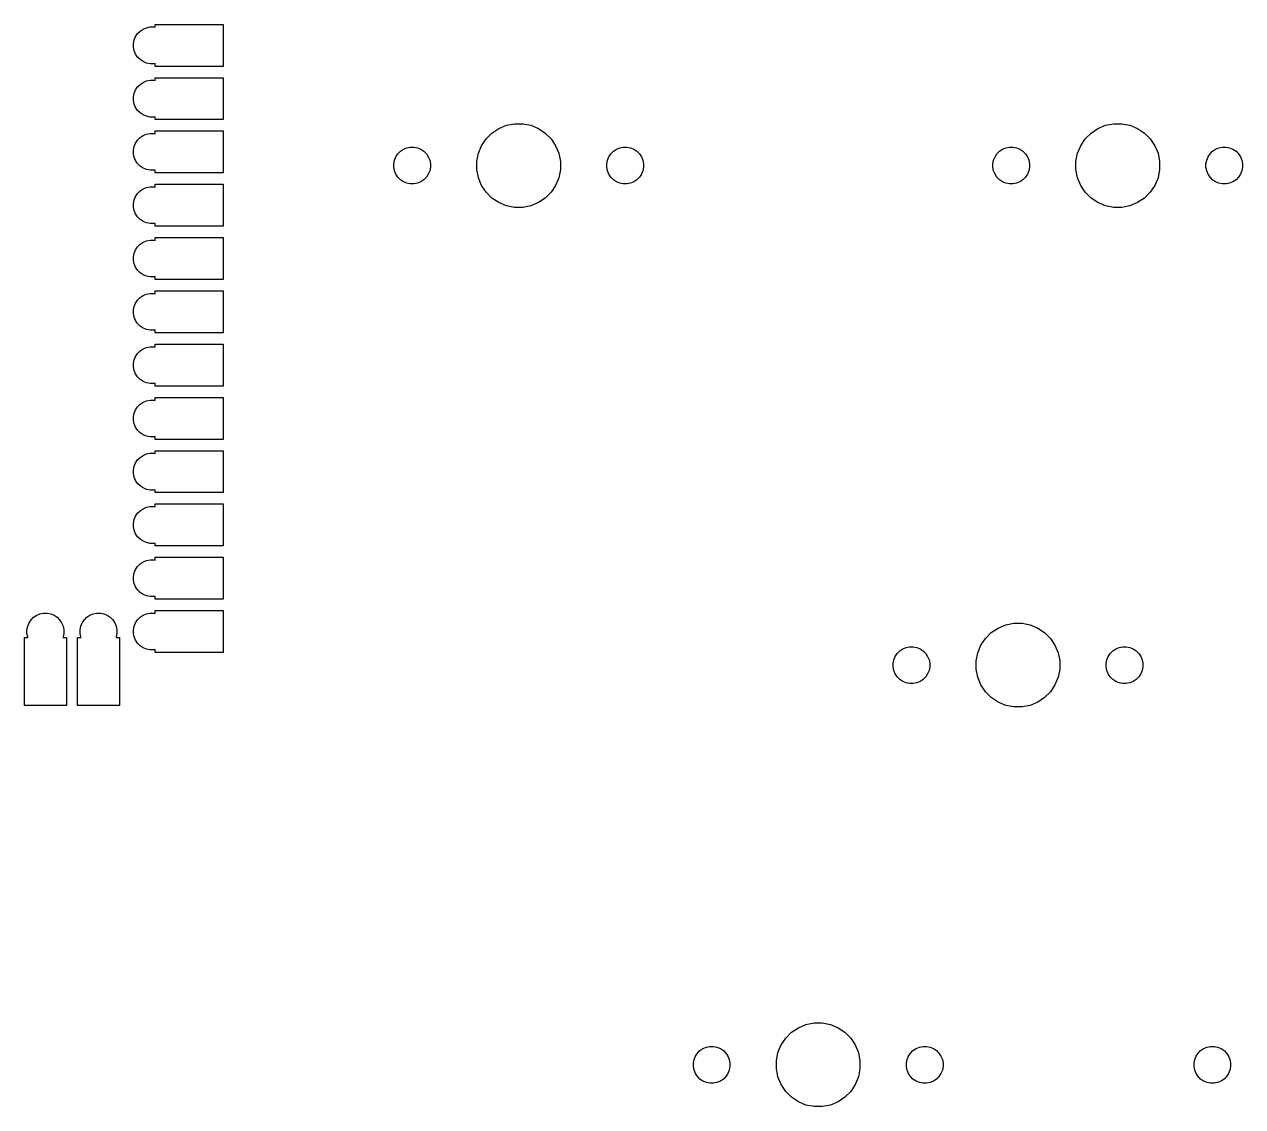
# Model space of a CAD drawing. Extents: x -26.1 to -7.5, y -7.6 to -2.3.
# Drawn here: x -21.52 to -19.233, y -4.298 to -2.268 of the extents above; entities that cross this region are included whole.
import ezdxf

# ---------------------------------------------------------------- set-up
doc = ezdxf.new("R2010")
doc.units = 0
doc.header["$MEASUREMENT"] = 0
doc.layers.add('BLACK', color=7, linetype='CONTINUOUS')

msp = doc.modelspace()

# ---------------------------------------------------------------- linework, layer by layer
at = {"layer": 'BLACK', "linetype": 'CONTINUOUS'}
for p, q in [((-21.3116, -2.29066), (-21.3078, -2.28501)), ((-21.3078, -2.28501), (-21.303, -2.2802)), ((-21.303, -2.2802), (-21.2973, -2.27643)), ((-21.2973, -2.27643), (-21.2911, -2.27383)), ((-21.2911, -2.27383), (-21.2844, -2.2725)), ((-21.2844, -2.2725), (-21.2776, -2.2725)), ((-21.2776, -2.2725), (-21.275, -2.27302)), ((-21.275, -2.27302), (-21.275, -2.26763)), ((-21.275, -2.26763), (-21.147, -2.26763)), ((-21.147, -2.26763), (-21.147, -2.34637)), ((-21.3155, -2.3036), (-21.3142, -2.29694)), ((-21.3155, -2.3104), (-21.3155, -2.3036)), ((-21.3142, -2.29694), (-21.3116, -2.29066)), ((-21.3142, -2.31706), (-21.3155, -2.3104)), ((-21.3116, -2.32334), (-21.3142, -2.31706)), ((-21.3078, -2.32899), (-21.3116, -2.32334)), ((-21.303, -2.3338), (-21.3078, -2.32899)), ((-21.2973, -2.33757), (-21.303, -2.3338)), ((-21.2911, -2.34017), (-21.2973, -2.33757)), ((-21.2844, -2.3415), (-21.2911, -2.34017)), ((-21.2776, -2.3415), (-21.2844, -2.3415)), ((-21.275, -2.34098), (-21.2776, -2.3415)), ((-21.275, -2.34637), (-21.275, -2.34098)), ((-21.147, -2.34637), (-21.275, -2.34637)), ((-21.303, -2.3802), (-21.2973, -2.37643)), ((-21.2973, -2.37643), (-21.2911, -2.37383)), ((-21.2911, -2.37383), (-21.2844, -2.3725)), ((-21.2844, -2.3725), (-21.2776, -2.3725)), ((-21.2776, -2.3725), (-21.275, -2.37302)), ((-21.275, -2.37302), (-21.275, -2.36763)), ((-21.275, -2.36763), (-21.147, -2.36763)), ((-21.147, -2.36763), (-21.147, -2.44637)), ((-21.3155, -2.4036), (-21.3142, -2.39694)), ((-21.3142, -2.39694), (-21.3116, -2.39066)), ((-21.3116, -2.39066), (-21.3078, -2.38501)), ((-21.3078, -2.38501), (-21.303, -2.3802)), ((-21.3155, -2.4104), (-21.3155, -2.4036)), ((-21.3142, -2.41706), (-21.3155, -2.4104)), ((-21.3116, -2.42334), (-21.3142, -2.41706)), ((-21.3078, -2.42899), (-21.3116, -2.42334)), ((-21.303, -2.4338), (-21.3078, -2.42899)), ((-21.2973, -2.43757), (-21.303, -2.4338)), ((-21.2911, -2.44017), (-21.2973, -2.43757)), ((-21.2844, -2.4415), (-21.2911, -2.44017)), ((-21.2776, -2.4415), (-21.2844, -2.4415)), ((-21.275, -2.44098), (-21.2776, -2.4415)), ((-21.275, -2.44637), (-21.275, -2.44098)), ((-21.147, -2.44637), (-21.275, -2.44637)), ((-21.275, -2.47302), (-21.275, -2.46763)), ((-21.275, -2.46763), (-21.147, -2.46763)), ((-21.147, -2.46763), (-21.147, -2.54637)), ((-20.6425, -2.47153), (-20.6297, -2.46293)), ((-20.6297, -2.46293), (-20.6154, -2.45702)), ((-20.6154, -2.45702), (-20.6002, -2.454)), ((-20.6002, -2.454), (-20.5848, -2.454)), ((-20.5848, -2.454), (-20.5696, -2.45702)), ((-20.5696, -2.45702), (-20.5553, -2.46293)), ((-20.5553, -2.46293), (-20.5425, -2.47153)), ((-19.5175, -2.47153), (-19.5047, -2.46293)), ((-19.5047, -2.46293), (-19.4904, -2.45702)), ((-19.4904, -2.45702), (-19.4752, -2.454)), ((-19.4752, -2.454), (-19.4598, -2.454)), ((-19.4598, -2.454), (-19.4446, -2.45702)), ((-19.4446, -2.45702), (-19.4303, -2.46293)), ((-19.4303, -2.46293), (-19.4175, -2.47153)), ((-21.3142, -2.49694), (-21.3116, -2.49066)), ((-21.3116, -2.49066), (-21.3078, -2.48501)), ((-21.3078, -2.48501), (-21.303, -2.4802)), ((-21.303, -2.4802), (-21.2973, -2.47643)), ((-21.2973, -2.47643), (-21.2911, -2.47383)), ((-21.2911, -2.47383), (-21.2844, -2.4725)), ((-21.2844, -2.4725), (-21.2776, -2.4725)), ((-21.2776, -2.4725), (-21.275, -2.47302)), ((-20.6621, -2.49532), (-20.6535, -2.48246)), ((-20.6535, -2.48246), (-20.6425, -2.47153)), ((-20.5425, -2.47153), (-20.5315, -2.48246)), ((-20.5315, -2.48246), (-20.5229, -2.49532)), ((-19.5371, -2.49532), (-19.5285, -2.48246)), ((-19.5285, -2.48246), (-19.5175, -2.47153)), ((-19.4175, -2.47153), (-19.4065, -2.48246)), ((-19.4065, -2.48246), (-19.3979, -2.49532)), ((-21.3155, -2.5036), (-21.3142, -2.49694)), ((-21.3155, -2.5104), (-21.3155, -2.5036)), ((-21.3142, -2.51706), (-21.3155, -2.5104)), ((-20.823, -2.51618), (-20.8193, -2.51054)), ((-20.8193, -2.51054), (-20.8145, -2.50574)), ((-20.8145, -2.50574), (-20.8088, -2.50197)), ((-20.8088, -2.50197), (-20.8025, -2.49938)), ((-20.8025, -2.49938), (-20.7959, -2.49805)), ((-20.7959, -2.49805), (-20.7891, -2.49805)), ((-20.7891, -2.49805), (-20.7825, -2.49938)), ((-20.7825, -2.49938), (-20.7762, -2.50197)), ((-20.7762, -2.50197), (-20.7705, -2.50574)), ((-20.7705, -2.50574), (-20.7657, -2.51054)), ((-20.7657, -2.51054), (-20.762, -2.51618)), ((-20.671, -2.52477), (-20.668, -2.5096)), ((-20.668, -2.5096), (-20.6621, -2.49532)), ((-20.5229, -2.49532), (-20.517, -2.5096)), ((-20.517, -2.5096), (-20.514, -2.52477)), ((-20.423, -2.51618), (-20.4193, -2.51054)), ((-20.4193, -2.51054), (-20.4145, -2.50574)), ((-20.4145, -2.50574), (-20.4088, -2.50197)), ((-20.4088, -2.50197), (-20.4025, -2.49938)), ((-20.4025, -2.49938), (-20.3959, -2.49805)), ((-20.3959, -2.49805), (-20.3891, -2.49805)), ((-20.3891, -2.49805), (-20.3825, -2.49938)), ((-20.3825, -2.49938), (-20.3762, -2.50197)), ((-20.3762, -2.50197), (-20.3705, -2.50574)), ((-20.3705, -2.50574), (-20.3657, -2.51054)), ((-20.3657, -2.51054), (-20.362, -2.51618)), ((-19.698, -2.51618), (-19.6943, -2.51054)), ((-19.6943, -2.51054), (-19.6895, -2.50574)), ((-19.6895, -2.50574), (-19.6838, -2.50197)), ((-19.6838, -2.50197), (-19.6775, -2.49938)), ((-19.6775, -2.49938), (-19.6709, -2.49805)), ((-19.6709, -2.49805), (-19.6641, -2.49805)), ((-19.6641, -2.49805), (-19.6575, -2.49938)), ((-19.6575, -2.49938), (-19.6512, -2.50197)), ((-19.6512, -2.50197), (-19.6455, -2.50574)), ((-19.6455, -2.50574), (-19.6407, -2.51054)), ((-19.6407, -2.51054), (-19.637, -2.51618)), ((-19.546, -2.52477), (-19.543, -2.5096)), ((-19.543, -2.5096), (-19.5371, -2.49532)), ((-19.3979, -2.49532), (-19.392, -2.5096)), ((-19.392, -2.5096), (-19.389, -2.52477)), ((-19.298, -2.51618), (-19.2943, -2.51054)), ((-19.2943, -2.51054), (-19.2895, -2.50574)), ((-19.2895, -2.50574), (-19.2838, -2.50197)), ((-19.2838, -2.50197), (-19.2775, -2.49938)), ((-19.2775, -2.49938), (-19.2709, -2.49805)), ((-19.2709, -2.49805), (-19.2641, -2.49805)), ((-19.2641, -2.49805), (-19.2575, -2.49938)), ((-19.2575, -2.49938), (-19.2512, -2.50197)), ((-19.2512, -2.50197), (-19.2455, -2.50574)), ((-19.2455, -2.50574), (-19.2407, -2.51054)), ((-19.2407, -2.51054), (-19.237, -2.51618)), ((-21.3116, -2.52334), (-21.3142, -2.51706)), ((-21.3078, -2.52899), (-21.3116, -2.52334)), ((-21.303, -2.5338), (-21.3078, -2.52899)), ((-21.2973, -2.53757), (-21.303, -2.5338)), ((-21.2911, -2.54017), (-21.2973, -2.53757)), ((-20.8269, -2.52911), (-20.8256, -2.52245)), ((-20.8269, -2.53589), (-20.8269, -2.52911)), ((-20.8256, -2.54255), (-20.8269, -2.53589)), ((-20.8256, -2.52245), (-20.823, -2.51618)), ((-20.762, -2.51618), (-20.7594, -2.52245)), ((-20.7594, -2.52245), (-20.7581, -2.52911)), ((-20.7581, -2.53589), (-20.7594, -2.54255)), ((-20.7581, -2.52911), (-20.7581, -2.53589)), ((-20.671, -2.54023), (-20.671, -2.52477)), ((-20.514, -2.52477), (-20.514, -2.54023)), ((-20.4269, -2.52911), (-20.4256, -2.52245)), ((-20.4269, -2.53589), (-20.4269, -2.52911)), ((-20.4256, -2.54255), (-20.4269, -2.53589)), ((-20.4256, -2.52245), (-20.423, -2.51618)), ((-20.362, -2.51618), (-20.3594, -2.52245)), ((-20.3594, -2.52245), (-20.3581, -2.52911)), ((-20.3581, -2.53589), (-20.3594, -2.54255)), ((-20.3581, -2.52911), (-20.3581, -2.53589)), ((-19.7019, -2.52911), (-19.7006, -2.52245)), ((-19.7019, -2.53589), (-19.7019, -2.52911)), ((-19.7006, -2.54255), (-19.7019, -2.53589)), ((-19.7006, -2.52245), (-19.698, -2.51618)), ((-19.637, -2.51618), (-19.6344, -2.52245)), ((-19.6344, -2.52245), (-19.6331, -2.52911)), ((-19.6331, -2.53589), (-19.6344, -2.54255)), ((-19.6331, -2.52911), (-19.6331, -2.53589)), ((-19.546, -2.54023), (-19.546, -2.52477)), ((-19.389, -2.52477), (-19.389, -2.54023)), ((-19.3019, -2.52911), (-19.3006, -2.52245)), ((-19.3019, -2.53589), (-19.3019, -2.52911)), ((-19.3006, -2.54255), (-19.3019, -2.53589)), ((-19.3006, -2.52245), (-19.298, -2.51618)), ((-19.237, -2.51618), (-19.2344, -2.52245)), ((-19.2344, -2.52245), (-19.2331, -2.52911)), ((-19.2331, -2.53589), (-19.2344, -2.54255)), ((-19.2331, -2.52911), (-19.2331, -2.53589)), ((-21.2844, -2.5415), (-21.2911, -2.54017)), ((-21.2776, -2.5415), (-21.2844, -2.5415)), ((-21.275, -2.54098), (-21.2776, -2.5415)), ((-21.275, -2.54637), (-21.275, -2.54098)), ((-21.147, -2.54637), (-21.275, -2.54637)), ((-20.823, -2.54882), (-20.8256, -2.54255)), ((-20.8193, -2.55446), (-20.823, -2.54882)), ((-20.8145, -2.55926), (-20.8193, -2.55446)), ((-20.8088, -2.56303), (-20.8145, -2.55926)), ((-20.7705, -2.55926), (-20.7762, -2.56303)), ((-20.7657, -2.55446), (-20.7705, -2.55926)), ((-20.762, -2.54882), (-20.7657, -2.55446)), ((-20.7594, -2.54255), (-20.762, -2.54882)), ((-20.668, -2.5554), (-20.671, -2.54023)), ((-20.6621, -2.56968), (-20.668, -2.5554)), ((-20.517, -2.5554), (-20.5229, -2.56968)), ((-20.514, -2.54023), (-20.517, -2.5554)), ((-20.423, -2.54882), (-20.4256, -2.54255)), ((-20.4193, -2.55446), (-20.423, -2.54882)), ((-20.4145, -2.55926), (-20.4193, -2.55446)), ((-20.4088, -2.56303), (-20.4145, -2.55926)), ((-20.3705, -2.55926), (-20.3762, -2.56303)), ((-20.3657, -2.55446), (-20.3705, -2.55926)), ((-20.362, -2.54882), (-20.3657, -2.55446)), ((-20.3594, -2.54255), (-20.362, -2.54882)), ((-19.698, -2.54882), (-19.7006, -2.54255)), ((-19.6943, -2.55446), (-19.698, -2.54882)), ((-19.6895, -2.55926), (-19.6943, -2.55446)), ((-19.6838, -2.56303), (-19.6895, -2.55926)), ((-19.6455, -2.55926), (-19.6512, -2.56303)), ((-19.6407, -2.55446), (-19.6455, -2.55926)), ((-19.637, -2.54882), (-19.6407, -2.55446)), ((-19.6344, -2.54255), (-19.637, -2.54882)), ((-19.543, -2.5554), (-19.546, -2.54023)), ((-19.5371, -2.56968), (-19.543, -2.5554)), ((-19.392, -2.5554), (-19.3979, -2.56968)), ((-19.389, -2.54023), (-19.392, -2.5554)), ((-19.298, -2.54882), (-19.3006, -2.54255)), ((-19.2943, -2.55446), (-19.298, -2.54882)), ((-19.2895, -2.55926), (-19.2943, -2.55446)), ((-19.2838, -2.56303), (-19.2895, -2.55926)), ((-19.2455, -2.55926), (-19.2512, -2.56303)), ((-19.2407, -2.55446), (-19.2455, -2.55926)), ((-19.237, -2.54882), (-19.2407, -2.55446)), ((-19.2344, -2.54255), (-19.237, -2.54882)), ((-21.3078, -2.58501), (-21.303, -2.5802)), ((-21.303, -2.5802), (-21.2973, -2.57643)), ((-21.2973, -2.57643), (-21.2911, -2.57383)), ((-21.2911, -2.57383), (-21.2844, -2.5725)), ((-21.2844, -2.5725), (-21.2776, -2.5725)), ((-21.2776, -2.5725), (-21.275, -2.57302)), ((-21.275, -2.57302), (-21.275, -2.56763)), ((-21.275, -2.56763), (-21.147, -2.56763)), ((-21.147, -2.56763), (-21.147, -2.64637)), ((-20.8025, -2.56562), (-20.8088, -2.56303)), ((-20.7959, -2.56695), (-20.8025, -2.56562)), ((-20.7891, -2.56695), (-20.7959, -2.56695)), ((-20.7825, -2.56562), (-20.7891, -2.56695)), ((-20.7762, -2.56303), (-20.7825, -2.56562)), ((-20.6535, -2.58254), (-20.6621, -2.56968)), ((-20.6425, -2.59347), (-20.6535, -2.58254)), ((-20.5315, -2.58254), (-20.5425, -2.59347)), ((-20.5229, -2.56968), (-20.5315, -2.58254)), ((-20.4025, -2.56562), (-20.4088, -2.56303)), ((-20.3959, -2.56695), (-20.4025, -2.56562)), ((-20.3891, -2.56695), (-20.3959, -2.56695)), ((-20.3825, -2.56562), (-20.3891, -2.56695)), ((-20.3762, -2.56303), (-20.3825, -2.56562)), ((-19.6775, -2.56562), (-19.6838, -2.56303)), ((-19.6709, -2.56695), (-19.6775, -2.56562)), ((-19.6641, -2.56695), (-19.6709, -2.56695)), ((-19.6575, -2.56562), (-19.6641, -2.56695)), ((-19.6512, -2.56303), (-19.6575, -2.56562)), ((-19.5285, -2.58254), (-19.5371, -2.56968)), ((-19.5175, -2.59347), (-19.5285, -2.58254)), ((-19.4065, -2.58254), (-19.4175, -2.59347)), ((-19.3979, -2.56968), (-19.4065, -2.58254)), ((-19.2775, -2.56562), (-19.2838, -2.56303)), ((-19.2709, -2.56695), (-19.2775, -2.56562)), ((-19.2641, -2.56695), (-19.2709, -2.56695)), ((-19.2575, -2.56562), (-19.2641, -2.56695)), ((-19.2512, -2.56303), (-19.2575, -2.56562)), ((-21.3155, -2.6036), (-21.3142, -2.59694)), ((-21.3155, -2.6104), (-21.3155, -2.6036)), ((-21.3142, -2.59694), (-21.3116, -2.59066)), ((-21.3116, -2.59066), (-21.3078, -2.58501)), ((-20.6297, -2.60207), (-20.6425, -2.59347)), ((-20.6154, -2.60798), (-20.6297, -2.60207)), ((-20.5553, -2.60207), (-20.5696, -2.60798)), ((-20.5425, -2.59347), (-20.5553, -2.60207)), ((-19.5047, -2.60207), (-19.5175, -2.59347)), ((-19.4904, -2.60798), (-19.5047, -2.60207)), ((-19.4303, -2.60207), (-19.4446, -2.60798)), ((-19.4175, -2.59347), (-19.4303, -2.60207)), ((-21.3142, -2.61706), (-21.3155, -2.6104)), ((-21.3116, -2.62334), (-21.3142, -2.61706)), ((-21.3078, -2.62899), (-21.3116, -2.62334)), ((-21.303, -2.6338), (-21.3078, -2.62899)), ((-20.6002, -2.611), (-20.6154, -2.60798)), ((-20.5848, -2.611), (-20.6002, -2.611)), ((-20.5696, -2.60798), (-20.5848, -2.611)), ((-19.4752, -2.611), (-19.4904, -2.60798)), ((-19.4598, -2.611), (-19.4752, -2.611)), ((-19.4446, -2.60798), (-19.4598, -2.611)), ((-21.2973, -2.63757), (-21.303, -2.6338)), ((-21.2911, -2.64017), (-21.2973, -2.63757)), ((-21.2844, -2.6415), (-21.2911, -2.64017)), ((-21.2776, -2.6415), (-21.2844, -2.6415)), ((-21.275, -2.64098), (-21.2776, -2.6415)), ((-21.275, -2.64637), (-21.275, -2.64098)), ((-21.147, -2.64637), (-21.275, -2.64637)), ((-21.2973, -2.67643), (-21.2911, -2.67383)), ((-21.2911, -2.67383), (-21.2844, -2.6725)), ((-21.2844, -2.6725), (-21.2776, -2.6725)), ((-21.2776, -2.6725), (-21.275, -2.67302)), ((-21.275, -2.67302), (-21.275, -2.66763)), ((-21.275, -2.66763), (-21.147, -2.66763)), ((-21.147, -2.66763), (-21.147, -2.74637)), ((-21.3155, -2.7036), (-21.3142, -2.69694)), ((-21.3142, -2.69694), (-21.3116, -2.69066)), ((-21.3116, -2.69066), (-21.3078, -2.68501)), ((-21.3078, -2.68501), (-21.303, -2.6802)), ((-21.303, -2.6802), (-21.2973, -2.67643)), ((-21.3155, -2.7104), (-21.3155, -2.7036)), ((-21.3142, -2.71706), (-21.3155, -2.7104)), ((-21.3116, -2.72334), (-21.3142, -2.71706)), ((-21.3078, -2.72899), (-21.3116, -2.72334)), ((-21.303, -2.7338), (-21.3078, -2.72899)), ((-21.2973, -2.73757), (-21.303, -2.7338)), ((-21.2911, -2.74017), (-21.2973, -2.73757)), ((-21.2844, -2.7415), (-21.2911, -2.74017)), ((-21.2776, -2.7415), (-21.2844, -2.7415)), ((-21.275, -2.74098), (-21.2776, -2.7415)), ((-21.275, -2.74637), (-21.275, -2.74098)), ((-21.147, -2.74637), (-21.275, -2.74637)), ((-21.275, -2.77302), (-21.275, -2.76763)), ((-21.275, -2.76763), (-21.147, -2.76763)), ((-21.147, -2.76763), (-21.147, -2.84637)), ((-21.3116, -2.79066), (-21.3078, -2.78501)), ((-21.3078, -2.78501), (-21.303, -2.7802)), ((-21.303, -2.7802), (-21.2973, -2.77643)), ((-21.2973, -2.77643), (-21.2911, -2.77383)), ((-21.2911, -2.77383), (-21.2844, -2.7725)), ((-21.2844, -2.7725), (-21.2776, -2.7725)), ((-21.2776, -2.7725), (-21.275, -2.77302)), ((-21.3155, -2.8036), (-21.3142, -2.79694)), ((-21.3155, -2.8104), (-21.3155, -2.8036)), ((-21.3142, -2.81706), (-21.3155, -2.8104)), ((-21.3142, -2.79694), (-21.3116, -2.79066)), ((-21.3116, -2.82334), (-21.3142, -2.81706)), ((-21.3078, -2.82899), (-21.3116, -2.82334)), ((-21.303, -2.8338), (-21.3078, -2.82899)), ((-21.2973, -2.83757), (-21.303, -2.8338)), ((-21.2911, -2.84017), (-21.2973, -2.83757)), ((-21.2844, -2.8415), (-21.2911, -2.84017)), ((-21.2776, -2.8415), (-21.2844, -2.8415)), ((-21.275, -2.84098), (-21.2776, -2.8415)), ((-21.275, -2.84637), (-21.275, -2.84098)), ((-21.147, -2.84637), (-21.275, -2.84637)), ((-21.3078, -2.88501), (-21.303, -2.8802)), ((-21.303, -2.8802), (-21.2973, -2.87643)), ((-21.2973, -2.87643), (-21.2911, -2.87383)), ((-21.2911, -2.87383), (-21.2844, -2.8725)), ((-21.2844, -2.8725), (-21.2776, -2.8725)), ((-21.2776, -2.8725), (-21.275, -2.87302)), ((-21.275, -2.87302), (-21.275, -2.86763)), ((-21.275, -2.86763), (-21.147, -2.86763)), ((-21.147, -2.86763), (-21.147, -2.94637)), ((-21.3155, -2.9036), (-21.3142, -2.89694)), ((-21.3155, -2.9104), (-21.3155, -2.9036)), ((-21.3142, -2.89694), (-21.3116, -2.89066)), ((-21.3116, -2.89066), (-21.3078, -2.88501)), ((-21.3142, -2.91706), (-21.3155, -2.9104)), ((-21.3116, -2.92334), (-21.3142, -2.91706)), ((-21.3078, -2.92899), (-21.3116, -2.92334)), ((-21.303, -2.9338), (-21.3078, -2.92899)), ((-21.2973, -2.93757), (-21.303, -2.9338)), ((-21.2911, -2.94017), (-21.2973, -2.93757)), ((-21.2844, -2.9415), (-21.2911, -2.94017)), ((-21.2776, -2.9415), (-21.2844, -2.9415)), ((-21.275, -2.94098), (-21.2776, -2.9415)), ((-21.275, -2.94637), (-21.275, -2.94098)), ((-21.147, -2.94637), (-21.275, -2.94637)), ((-21.2911, -2.97383), (-21.2844, -2.9725)), ((-21.2844, -2.9725), (-21.2776, -2.9725)), ((-21.2776, -2.9725), (-21.275, -2.97302)), ((-21.275, -2.97302), (-21.275, -2.96763)), ((-21.275, -2.96763), (-21.147, -2.96763)), ((-21.147, -2.96763), (-21.147, -3.04637)), ((-21.3142, -2.99694), (-21.3116, -2.99066)), ((-21.3116, -2.99066), (-21.3078, -2.98501)), ((-21.3078, -2.98501), (-21.303, -2.9802)), ((-21.303, -2.9802), (-21.2973, -2.97643)), ((-21.2973, -2.97643), (-21.2911, -2.97383)), ((-21.3155, -3.0036), (-21.3142, -2.99694)), ((-21.3155, -3.0104), (-21.3155, -3.0036)), ((-21.3142, -3.01706), (-21.3155, -3.0104)), ((-21.3116, -3.02334), (-21.3142, -3.01706)), ((-21.3078, -3.02899), (-21.3116, -3.02334)), ((-21.303, -3.0338), (-21.3078, -3.02899)), ((-21.2973, -3.03757), (-21.303, -3.0338)), ((-21.2911, -3.04017), (-21.2973, -3.03757)), ((-21.2844, -3.0415), (-21.2911, -3.04017)), ((-21.2776, -3.0415), (-21.2844, -3.0415)), ((-21.275, -3.04098), (-21.2776, -3.0415)), ((-21.275, -3.04637), (-21.275, -3.04098)), ((-21.147, -3.04637), (-21.275, -3.04637)), ((-21.3116, -3.09066), (-21.3078, -3.08501)), ((-21.3078, -3.08501), (-21.303, -3.0802)), ((-21.303, -3.0802), (-21.2973, -3.07643)), ((-21.2973, -3.07643), (-21.2911, -3.07383)), ((-21.2911, -3.07383), (-21.2844, -3.0725)), ((-21.2844, -3.0725), (-21.2776, -3.0725)), ((-21.2776, -3.0725), (-21.275, -3.07302)), ((-21.275, -3.07302), (-21.275, -3.06763)), ((-21.275, -3.06763), (-21.147, -3.06763)), ((-21.147, -3.06763), (-21.147, -3.14637)), ((-21.3155, -3.1036), (-21.3142, -3.09694)), ((-21.3155, -3.1104), (-21.3155, -3.1036)), ((-21.3142, -3.11706), (-21.3155, -3.1104)), ((-21.3142, -3.09694), (-21.3116, -3.09066)), ((-21.3116, -3.12334), (-21.3142, -3.11706)), ((-21.3078, -3.12899), (-21.3116, -3.12334)), ((-21.303, -3.1338), (-21.3078, -3.12899)), ((-21.2973, -3.13757), (-21.303, -3.1338)), ((-21.2911, -3.14017), (-21.2973, -3.13757)), ((-21.2844, -3.1415), (-21.2911, -3.14017)), ((-21.2776, -3.1415), (-21.2844, -3.1415)), ((-21.275, -3.14098), (-21.2776, -3.1415)), ((-21.275, -3.14637), (-21.275, -3.14098)), ((-21.147, -3.14637), (-21.275, -3.14637)), ((-21.303, -3.1802), (-21.2973, -3.17643)), ((-21.2973, -3.17643), (-21.2911, -3.17383)), ((-21.2911, -3.17383), (-21.2844, -3.1725)), ((-21.2844, -3.1725), (-21.2776, -3.1725)), ((-21.2776, -3.1725), (-21.275, -3.17302)), ((-21.275, -3.17302), (-21.275, -3.16763)), ((-21.275, -3.16763), (-21.147, -3.16763)), ((-21.147, -3.16763), (-21.147, -3.24637)), ((-21.3155, -3.2036), (-21.3142, -3.19694)), ((-21.3142, -3.19694), (-21.3116, -3.19066)), ((-21.3116, -3.19066), (-21.3078, -3.18501)), ((-21.3078, -3.18501), (-21.303, -3.1802)), ((-21.3155, -3.2104), (-21.3155, -3.2036)), ((-21.3142, -3.21706), (-21.3155, -3.2104)), ((-21.3116, -3.22334), (-21.3142, -3.21706)), ((-21.3078, -3.22899), (-21.3116, -3.22334)), ((-21.303, -3.2338), (-21.3078, -3.22899)), ((-21.2973, -3.23757), (-21.303, -3.2338)), ((-21.2911, -3.24017), (-21.2973, -3.23757)), ((-21.2844, -3.2415), (-21.2911, -3.24017)), ((-21.2776, -3.2415), (-21.2844, -3.2415)), ((-21.275, -3.24098), (-21.2776, -3.2415)), ((-21.275, -3.24637), (-21.275, -3.24098)), ((-21.147, -3.24637), (-21.275, -3.24637)), ((-21.275, -3.27302), (-21.275, -3.26763)), ((-21.275, -3.26763), (-21.147, -3.26763)), ((-21.147, -3.26763), (-21.147, -3.34637)), ((-21.3142, -3.29694), (-21.3116, -3.29066)), ((-21.3116, -3.29066), (-21.3078, -3.28501)), ((-21.3078, -3.28501), (-21.303, -3.2802)), ((-21.303, -3.2802), (-21.2973, -3.27643)), ((-21.2973, -3.27643), (-21.2911, -3.27383)), ((-21.2911, -3.27383), (-21.2844, -3.2725)), ((-21.2844, -3.2725), (-21.2776, -3.2725)), ((-21.2776, -3.2725), (-21.275, -3.27302)), ((-21.3155, -3.3036), (-21.3142, -3.29694)), ((-21.3155, -3.3104), (-21.3155, -3.3036)), ((-21.3142, -3.31706), (-21.3155, -3.3104)), ((-21.3116, -3.32334), (-21.3142, -3.31706)), ((-21.3078, -3.32899), (-21.3116, -3.32334)), ((-21.303, -3.3338), (-21.3078, -3.32899)), ((-21.2973, -3.33757), (-21.303, -3.3338)), ((-21.2911, -3.34017), (-21.2973, -3.33757)), ((-21.2844, -3.3415), (-21.2911, -3.34017)), ((-21.2776, -3.3415), (-21.2844, -3.3415)), ((-21.275, -3.34098), (-21.2776, -3.3415)), ((-21.275, -3.34637), (-21.275, -3.34098)), ((-21.147, -3.34637), (-21.275, -3.34637)), ((-21.5116, -3.39066), (-21.5078, -3.38501)), ((-21.5078, -3.38501), (-21.503, -3.3802)), ((-21.503, -3.3802), (-21.4973, -3.37643)), ((-21.4973, -3.37643), (-21.4911, -3.37383)), ((-21.4911, -3.37383), (-21.4844, -3.3725)), ((-21.4844, -3.3725), (-21.4776, -3.3725)), ((-21.4776, -3.3725), (-21.4709, -3.37383)), ((-21.4709, -3.37383), (-21.4647, -3.37643)), ((-21.4647, -3.37643), (-21.459, -3.3802)), ((-21.459, -3.3802), (-21.4542, -3.38501)), ((-21.4542, -3.38501), (-21.4504, -3.39066)), ((-21.4116, -3.39066), (-21.4078, -3.38501)), ((-21.4078, -3.38501), (-21.403, -3.3802)), ((-21.403, -3.3802), (-21.3973, -3.37643)), ((-21.3973, -3.37643), (-21.3911, -3.37383)), ((-21.3911, -3.37383), (-21.3844, -3.3725)), ((-21.3844, -3.3725), (-21.3776, -3.3725)), ((-21.3776, -3.3725), (-21.3709, -3.37383)), ((-21.3709, -3.37383), (-21.3647, -3.37643)), ((-21.3647, -3.37643), (-21.359, -3.3802)), ((-21.359, -3.3802), (-21.3542, -3.38501)), ((-21.3542, -3.38501), (-21.3504, -3.39066)), ((-21.3116, -3.39066), (-21.3078, -3.38501)), ((-21.3078, -3.38501), (-21.303, -3.3802)), ((-21.303, -3.3802), (-21.2973, -3.37643)), ((-21.2973, -3.37643), (-21.2911, -3.37383)), ((-21.2911, -3.37383), (-21.2844, -3.3725)), ((-21.2844, -3.3725), (-21.2776, -3.3725)), ((-21.2776, -3.3725), (-21.275, -3.37302)), ((-21.275, -3.37302), (-21.275, -3.36763)), ((-21.275, -3.36763), (-21.147, -3.36763)), ((-21.147, -3.36763), (-21.147, -3.44637)), ((-21.5155, -3.4036), (-21.5142, -3.39694)), ((-21.5155, -3.4104), (-21.5155, -3.4036)), ((-21.5142, -3.39694), (-21.5116, -3.39066)), ((-21.4504, -3.39066), (-21.4478, -3.39694)), ((-21.4478, -3.39694), (-21.4465, -3.4036)), ((-21.4465, -3.4036), (-21.4465, -3.4104)), ((-21.4155, -3.4036), (-21.4142, -3.39694)), ((-21.4155, -3.4104), (-21.4155, -3.4036)), ((-21.4142, -3.39694), (-21.4116, -3.39066)), ((-21.3504, -3.39066), (-21.3478, -3.39694)), ((-21.3478, -3.39694), (-21.3465, -3.4036)), ((-21.3465, -3.4036), (-21.3465, -3.4104)), ((-21.3155, -3.4036), (-21.3142, -3.39694)), ((-21.3155, -3.4104), (-21.3155, -3.4036)), ((-21.3142, -3.39694), (-21.3116, -3.39066)), ((-19.705, -3.40903), (-19.6922, -3.40043)), ((-19.6922, -3.40043), (-19.6779, -3.39452)), ((-19.6779, -3.39452), (-19.6627, -3.3915)), ((-19.6627, -3.3915), (-19.6473, -3.3915)), ((-19.6473, -3.3915), (-19.6321, -3.39452)), ((-19.6321, -3.39452), (-19.6178, -3.40043)), ((-19.6178, -3.40043), (-19.605, -3.40903)), ((-21.5204, -3.54598), (-21.5204, -3.41802)), ((-21.5204, -3.41802), (-21.5138, -3.41802)), ((-21.5142, -3.41706), (-21.5155, -3.4104)), ((-21.5138, -3.41802), (-21.5142, -3.41706)), ((-21.4478, -3.41706), (-21.4482, -3.41802)), ((-21.4482, -3.41802), (-21.4416, -3.41802)), ((-21.4465, -3.4104), (-21.4478, -3.41706)), ((-21.4416, -3.41802), (-21.4416, -3.54598)), ((-21.4204, -3.54598), (-21.4204, -3.41802)), ((-21.4204, -3.41802), (-21.4138, -3.41802)), ((-21.4142, -3.41706), (-21.4155, -3.4104)), ((-21.4138, -3.41802), (-21.4142, -3.41706)), ((-21.3478, -3.41706), (-21.3482, -3.41802)), ((-21.3482, -3.41802), (-21.3416, -3.41802)), ((-21.3465, -3.4104), (-21.3478, -3.41706)), ((-21.3416, -3.41802), (-21.3416, -3.54598)), ((-21.3142, -3.41706), (-21.3155, -3.4104)), ((-21.3116, -3.42334), (-21.3142, -3.41706)), ((-21.3078, -3.42899), (-21.3116, -3.42334)), ((-21.303, -3.4338), (-21.3078, -3.42899)), ((-19.7246, -3.43282), (-19.716, -3.41996)), ((-19.716, -3.41996), (-19.705, -3.40903)), ((-19.605, -3.40903), (-19.594, -3.41996)), ((-19.594, -3.41996), (-19.5854, -3.43282)), ((-21.2973, -3.43757), (-21.303, -3.4338)), ((-21.2911, -3.44017), (-21.2973, -3.43757)), ((-21.2844, -3.4415), (-21.2911, -3.44017)), ((-21.2776, -3.4415), (-21.2844, -3.4415)), ((-21.275, -3.44098), (-21.2776, -3.4415)), ((-21.275, -3.44637), (-21.275, -3.44098)), ((-21.147, -3.44637), (-21.275, -3.44637)), ((-19.8881, -3.45995), (-19.8855, -3.45368)), ((-19.8855, -3.45368), (-19.8818, -3.44804)), ((-19.8818, -3.44804), (-19.877, -3.44324)), ((-19.877, -3.44324), (-19.8713, -3.43947)), ((-19.8713, -3.43947), (-19.865, -3.43688)), ((-19.865, -3.43688), (-19.8584, -3.43555)), ((-19.8584, -3.43555), (-19.8516, -3.43555)), ((-19.8516, -3.43555), (-19.845, -3.43688)), ((-19.845, -3.43688), (-19.8387, -3.43947)), ((-19.8387, -3.43947), (-19.833, -3.44324)), ((-19.833, -3.44324), (-19.8282, -3.44804)), ((-19.8282, -3.44804), (-19.8245, -3.45368)), ((-19.8245, -3.45368), (-19.8219, -3.45995)), ((-19.7335, -3.46227), (-19.7305, -3.4471)), ((-19.7305, -3.4471), (-19.7246, -3.43282)), ((-19.5854, -3.43282), (-19.5795, -3.4471)), ((-19.5795, -3.4471), (-19.5765, -3.46227)), ((-19.4881, -3.45995), (-19.4855, -3.45368)), ((-19.4855, -3.45368), (-19.4818, -3.44804)), ((-19.4818, -3.44804), (-19.477, -3.44324)), ((-19.477, -3.44324), (-19.4713, -3.43947)), ((-19.4713, -3.43947), (-19.465, -3.43688)), ((-19.465, -3.43688), (-19.4584, -3.43555)), ((-19.4584, -3.43555), (-19.4516, -3.43555)), ((-19.4516, -3.43555), (-19.445, -3.43688)), ((-19.445, -3.43688), (-19.4387, -3.43947)), ((-19.4387, -3.43947), (-19.433, -3.44324)), ((-19.433, -3.44324), (-19.4282, -3.44804)), ((-19.4282, -3.44804), (-19.4245, -3.45368)), ((-19.4245, -3.45368), (-19.4219, -3.45995)), ((-19.8894, -3.46661), (-19.8881, -3.45995)), ((-19.8894, -3.47339), (-19.8894, -3.46661)), ((-19.8881, -3.48005), (-19.8894, -3.47339)), ((-19.8219, -3.45995), (-19.8206, -3.46661)), ((-19.8206, -3.47339), (-19.8219, -3.48005)), ((-19.8206, -3.46661), (-19.8206, -3.47339)), ((-19.7335, -3.47773), (-19.7335, -3.46227)), ((-19.5765, -3.46227), (-19.5765, -3.47773)), ((-19.4894, -3.46661), (-19.4881, -3.45995)), ((-19.4894, -3.47339), (-19.4894, -3.46661)), ((-19.4881, -3.48005), (-19.4894, -3.47339)), ((-19.4219, -3.45995), (-19.4206, -3.46661)), ((-19.4206, -3.47339), (-19.4219, -3.48005)), ((-19.4206, -3.46661), (-19.4206, -3.47339)), ((-19.8855, -3.48632), (-19.8881, -3.48005)), ((-19.8818, -3.49196), (-19.8855, -3.48632)), ((-19.877, -3.49676), (-19.8818, -3.49196)), ((-19.8713, -3.50053), (-19.877, -3.49676)), ((-19.833, -3.49676), (-19.8387, -3.50053)), ((-19.8282, -3.49196), (-19.833, -3.49676)), ((-19.8245, -3.48632), (-19.8282, -3.49196)), ((-19.8219, -3.48005), (-19.8245, -3.48632)), ((-19.7305, -3.4929), (-19.7335, -3.47773)), ((-19.7246, -3.50718), (-19.7305, -3.4929)), ((-19.5795, -3.4929), (-19.5854, -3.50718)), ((-19.5765, -3.47773), (-19.5795, -3.4929)), ((-19.4855, -3.48632), (-19.4881, -3.48005)), ((-19.4818, -3.49196), (-19.4855, -3.48632)), ((-19.477, -3.49676), (-19.4818, -3.49196)), ((-19.4713, -3.50053), (-19.477, -3.49676)), ((-19.433, -3.49676), (-19.4387, -3.50053)), ((-19.4282, -3.49196), (-19.433, -3.49676)), ((-19.4245, -3.48632), (-19.4282, -3.49196)), ((-19.4219, -3.48005), (-19.4245, -3.48632)), ((-19.865, -3.50312), (-19.8713, -3.50053)), ((-19.8584, -3.50445), (-19.865, -3.50312)), ((-19.8516, -3.50445), (-19.8584, -3.50445)), ((-19.845, -3.50312), (-19.8516, -3.50445)), ((-19.8387, -3.50053), (-19.845, -3.50312)), ((-19.716, -3.52004), (-19.7246, -3.50718)), ((-19.705, -3.53097), (-19.716, -3.52004)), ((-19.594, -3.52004), (-19.605, -3.53097)), ((-19.5854, -3.50718), (-19.594, -3.52004)), ((-19.465, -3.50312), (-19.4713, -3.50053)), ((-19.4584, -3.50445), (-19.465, -3.50312)), ((-19.4516, -3.50445), (-19.4584, -3.50445)), ((-19.445, -3.50312), (-19.4516, -3.50445)), ((-19.4387, -3.50053), (-19.445, -3.50312)), ((-19.6922, -3.53957), (-19.705, -3.53097)), ((-19.6779, -3.54548), (-19.6922, -3.53957)), ((-19.6178, -3.53957), (-19.6321, -3.54548)), ((-19.605, -3.53097), (-19.6178, -3.53957)), ((-21.4416, -3.54598), (-21.5204, -3.54598)), ((-21.3416, -3.54598), (-21.4204, -3.54598)), ((-19.6627, -3.5485), (-19.6779, -3.54548)), ((-19.6473, -3.5485), (-19.6627, -3.5485)), ((-19.6321, -3.54548), (-19.6473, -3.5485)), ((-20.091, -4.16996), (-20.08, -4.15903)), ((-20.08, -4.15903), (-20.0672, -4.15043)), ((-20.0672, -4.15043), (-20.0529, -4.14452)), ((-20.0529, -4.14452), (-20.0377, -4.1415)), ((-20.0377, -4.1415), (-20.0223, -4.1415)), ((-20.0223, -4.1415), (-20.0071, -4.14452)), ((-20.0071, -4.14452), (-19.9928, -4.15043)), ((-19.9928, -4.15043), (-19.98, -4.15903)), ((-19.98, -4.15903), (-19.969, -4.16996)), ((-20.24, -4.18688), (-20.2334, -4.18555)), ((-20.2334, -4.18555), (-20.2266, -4.18555)), ((-20.2266, -4.18555), (-20.22, -4.18688)), ((-20.1055, -4.1971), (-20.0996, -4.18282)), ((-20.0996, -4.18282), (-20.091, -4.16996)), ((-19.969, -4.16996), (-19.9604, -4.18282)), ((-19.9604, -4.18282), (-19.9545, -4.1971)), ((-19.84, -4.18688), (-19.8334, -4.18555)), ((-19.8334, -4.18555), (-19.8266, -4.18555)), ((-19.8266, -4.18555), (-19.82, -4.18688)), ((-19.3, -4.18688), (-19.2934, -4.18555)), ((-19.2934, -4.18555), (-19.2866, -4.18555)), ((-19.2866, -4.18555), (-19.28, -4.18688)), ((-20.2631, -4.20995), (-20.2605, -4.20368)), ((-20.2605, -4.20368), (-20.2568, -4.19804)), ((-20.2568, -4.19804), (-20.252, -4.19324)), ((-20.252, -4.19324), (-20.2463, -4.18947)), ((-20.2463, -4.18947), (-20.24, -4.18688)), ((-20.22, -4.18688), (-20.2137, -4.18947)), ((-20.2137, -4.18947), (-20.208, -4.19324)), ((-20.208, -4.19324), (-20.2032, -4.19804)), ((-20.2032, -4.19804), (-20.1995, -4.20368)), ((-20.1995, -4.20368), (-20.1969, -4.20995)), ((-20.1085, -4.21227), (-20.1055, -4.1971)), ((-19.9545, -4.1971), (-19.9515, -4.21227)), ((-19.8631, -4.20995), (-19.8605, -4.20368)), ((-19.8605, -4.20368), (-19.8568, -4.19804)), ((-19.8568, -4.19804), (-19.852, -4.19324)), ((-19.852, -4.19324), (-19.8463, -4.18947)), ((-19.8463, -4.18947), (-19.84, -4.18688)), ((-19.82, -4.18688), (-19.8137, -4.18947)), ((-19.8137, -4.18947), (-19.808, -4.19324)), ((-19.808, -4.19324), (-19.8032, -4.19804)), ((-19.8032, -4.19804), (-19.7995, -4.20368)), ((-19.7995, -4.20368), (-19.7969, -4.20995)), ((-19.3231, -4.20995), (-19.3205, -4.20368)), ((-19.3205, -4.20368), (-19.3168, -4.19804)), ((-19.3168, -4.19804), (-19.312, -4.19324)), ((-19.312, -4.19324), (-19.3063, -4.18947)), ((-19.3063, -4.18947), (-19.3, -4.18688)), ((-19.28, -4.18688), (-19.2737, -4.18947)), ((-19.2737, -4.18947), (-19.268, -4.19324)), ((-19.268, -4.19324), (-19.2632, -4.19804)), ((-19.2632, -4.19804), (-19.2595, -4.20368)), ((-19.2595, -4.20368), (-19.2569, -4.20995)), ((-20.2644, -4.21661), (-20.2631, -4.20995)), ((-20.2644, -4.22339), (-20.2644, -4.21661)), ((-20.2631, -4.23005), (-20.2644, -4.22339)), ((-20.2605, -4.23632), (-20.2631, -4.23005)), ((-20.1969, -4.23005), (-20.1995, -4.23632)), ((-20.1969, -4.20995), (-20.1956, -4.21661)), ((-20.1956, -4.22339), (-20.1969, -4.23005)), ((-20.1956, -4.21661), (-20.1956, -4.22339)), ((-20.1085, -4.22773), (-20.1085, -4.21227)), ((-20.1055, -4.2429), (-20.1085, -4.22773)), ((-19.9515, -4.22773), (-19.9545, -4.2429)), ((-19.9515, -4.21227), (-19.9515, -4.22773)), ((-19.8644, -4.21661), (-19.8631, -4.20995)), ((-19.8644, -4.22339), (-19.8644, -4.21661)), ((-19.8631, -4.23005), (-19.8644, -4.22339)), ((-19.8605, -4.23632), (-19.8631, -4.23005)), ((-19.7969, -4.23005), (-19.7995, -4.23632)), ((-19.7969, -4.20995), (-19.7956, -4.21661)), ((-19.7956, -4.22339), (-19.7969, -4.23005)), ((-19.7956, -4.21661), (-19.7956, -4.22339)), ((-19.3244, -4.21661), (-19.3231, -4.20995)), ((-19.3244, -4.22339), (-19.3244, -4.21661)), ((-19.3231, -4.23005), (-19.3244, -4.22339)), ((-19.3205, -4.23632), (-19.3231, -4.23005)), ((-19.2569, -4.23005), (-19.2595, -4.23632)), ((-19.2569, -4.20995), (-19.2556, -4.21661)), ((-19.2556, -4.22339), (-19.2569, -4.23005)), ((-19.2556, -4.21661), (-19.2556, -4.22339)), ((-20.2568, -4.24196), (-20.2605, -4.23632)), ((-20.252, -4.24676), (-20.2568, -4.24196)), ((-20.2463, -4.25053), (-20.252, -4.24676)), ((-20.24, -4.25312), (-20.2463, -4.25053)), ((-20.2334, -4.25445), (-20.24, -4.25312)), ((-20.22, -4.25312), (-20.2266, -4.25445)), ((-20.2137, -4.25053), (-20.22, -4.25312)), ((-20.208, -4.24676), (-20.2137, -4.25053)), ((-20.2032, -4.24196), (-20.208, -4.24676)), ((-20.1995, -4.23632), (-20.2032, -4.24196)), ((-20.0996, -4.25718), (-20.1055, -4.2429)), ((-19.9545, -4.2429), (-19.9604, -4.25718)), ((-19.8568, -4.24196), (-19.8605, -4.23632)), ((-19.852, -4.24676), (-19.8568, -4.24196)), ((-19.8463, -4.25053), (-19.852, -4.24676)), ((-19.84, -4.25312), (-19.8463, -4.25053)), ((-19.8334, -4.25445), (-19.84, -4.25312)), ((-19.82, -4.25312), (-19.8266, -4.25445)), ((-19.8137, -4.25053), (-19.82, -4.25312)), ((-19.808, -4.24676), (-19.8137, -4.25053)), ((-19.8032, -4.24196), (-19.808, -4.24676)), ((-19.7995, -4.23632), (-19.8032, -4.24196)), ((-19.3168, -4.24196), (-19.3205, -4.23632)), ((-19.312, -4.24676), (-19.3168, -4.24196)), ((-19.3063, -4.25053), (-19.312, -4.24676)), ((-19.3, -4.25312), (-19.3063, -4.25053)), ((-19.2934, -4.25445), (-19.3, -4.25312)), ((-19.28, -4.25312), (-19.2866, -4.25445)), ((-19.2737, -4.25053), (-19.28, -4.25312)), ((-19.268, -4.24676), (-19.2737, -4.25053)), ((-19.2632, -4.24196), (-19.268, -4.24676)), ((-19.2595, -4.23632), (-19.2632, -4.24196)), ((-20.2266, -4.25445), (-20.2334, -4.25445)), ((-20.091, -4.27004), (-20.0996, -4.25718)), ((-20.08, -4.28097), (-20.091, -4.27004)), ((-19.969, -4.27004), (-19.98, -4.28097)), ((-19.9604, -4.25718), (-19.969, -4.27004)), ((-19.8266, -4.25445), (-19.8334, -4.25445)), ((-19.2866, -4.25445), (-19.2934, -4.25445)), ((-20.0672, -4.28957), (-20.08, -4.28097)), ((-20.0529, -4.29548), (-20.0672, -4.28957)), ((-20.0377, -4.2985), (-20.0529, -4.29548)), ((-20.0223, -4.2985), (-20.0377, -4.2985)), ((-20.0071, -4.29548), (-20.0223, -4.2985)), ((-19.9928, -4.28957), (-20.0071, -4.29548)), ((-19.98, -4.28097), (-19.9928, -4.28957))]:
    msp.add_line(p, q, dxfattribs=at)

doc.saveas('drawing.dxf')
